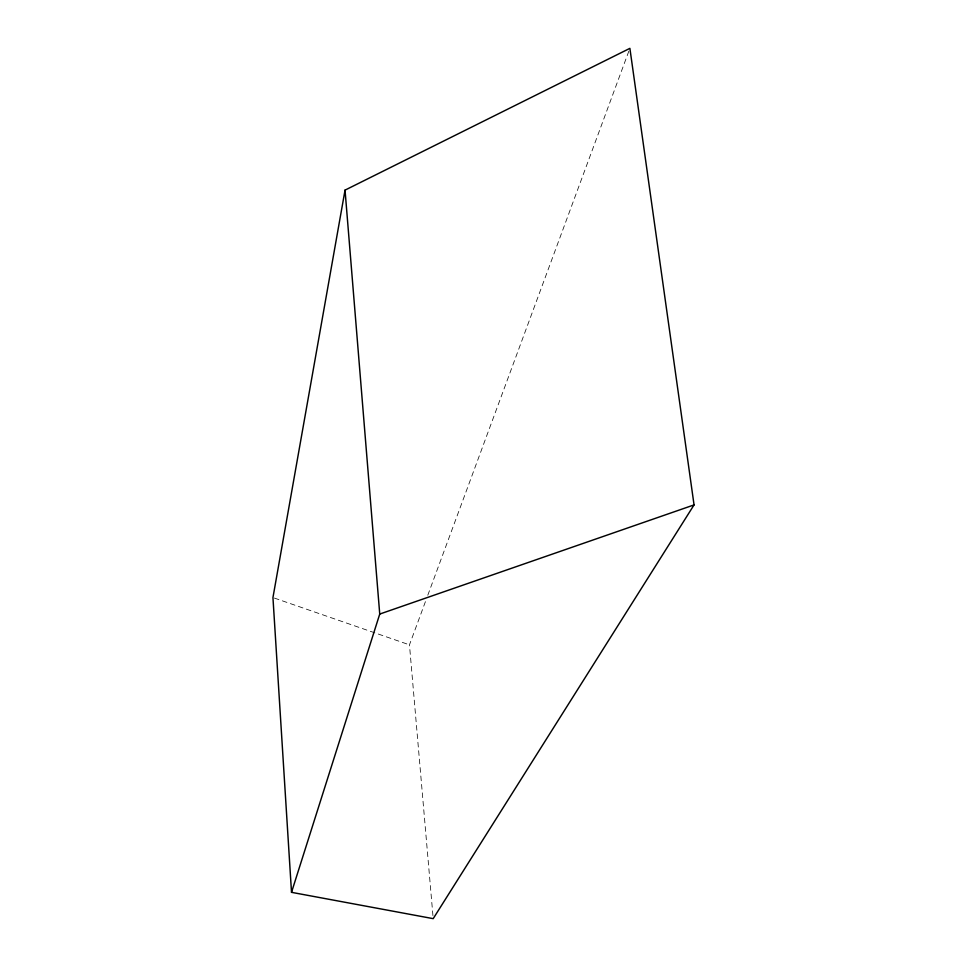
<?xml version="1.0" encoding="UTF-8"?>
<svg xmlns="http://www.w3.org/2000/svg" width="967" height="967" viewBox="0 0 967 967"><rect width="100%" height="100%" fill="white"/><g stroke="black" fill="none" stroke-linecap="round" stroke-linejoin="round"><path stroke-width="0.73" stroke-dasharray="4.83 3.63" d="M432.938 915.64L409.464 644.844L425.698 600.918M427.789 595.249L629.36 49.764M274.362 598.065L409.464 644.844"/><path stroke-width="1.45" d="M345.038 190.124L272.948 597.57L291.514 892.336L433.192 918.65L694.052 504.907L629.892 48.35L345.038 190.124L379.741 614.057L291.514 892.336M379.741 614.057L694.052 504.907"/></g></svg>
